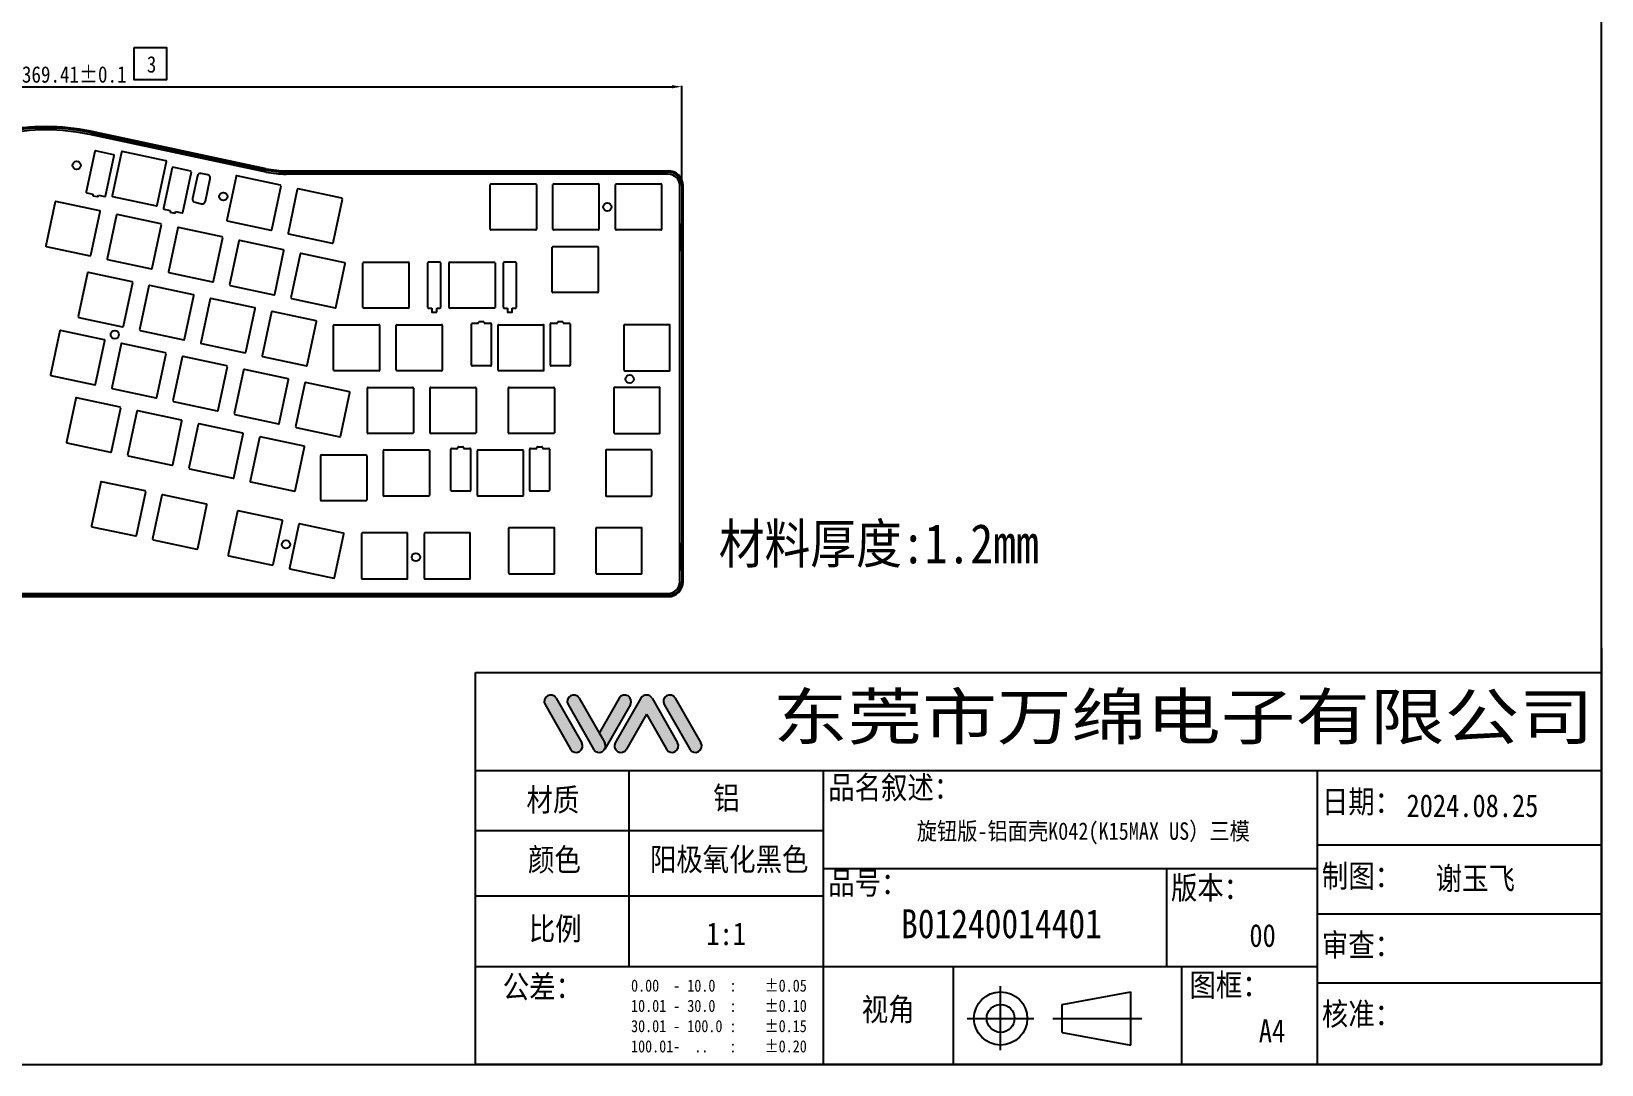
# Model space of a CAD drawing. Header units: millimetres. Extents: x 207 to 1122, y -188 to 518.
# Drawn here: x 644.2 to 1121.7, y -188.3 to 126 of the extents above; entities that cross this region are included whole.
import ezdxf

# ---------------------------------------------------------------- set-up
doc = ezdxf.new("R2010")
doc.units = ezdxf.units.MM
doc.header["$PDMODE"] = 3
doc.header["$PDSIZE"] = 8
doc.layers.get('0').update_dxf_attribs({"linetype": 'CONTINUOUS'})
doc.layers.get('Defpoints').update_dxf_attribs({"linetype": 'CONTINUOUS'})
doc.layers.add('图框', color=7, linetype='CONTINUOUS')
doc.layers.add('标注尺寸', color=2, linetype='CONTINUOUS')
doc.styles.get("Standard").update_dxf_attribs({"font": '', "width": 0.85, "height": 5})
doc.styles.get('Standard').set_extended_font_data('SimSun')
doc.dimstyles.get("Standard").update_dxf_attribs({"dimtxt": 5, "dimasz": 3, "dimexe": 0.3, "dimexo": 0.3, "dimgap": 1, "dimtad": 1, "dimzin": 1, "dimdsep": 46, "dimtxsty": 'Standard', "dimcen": 0.09, "dimclrd": 3, "dimclre": 3, "dimclrt": 3, "dimadec": 0, "dimazin": 2, "dimtp": 0.01, "dimtm": 0.01, "dimtfac": 1, "dimtofl": 0, "dimtmove": 0, "dimatfit": 3, "dimfxl": 0, "dimtolj": 1, "dimarcsym": 0})

# ---------------------------------------------------------------- blocks, each defined once
blk = doc.blocks.new('*D37')
at = {"layer": 'Defpoints', "color": 0}
for p in [(841.97, 109.19), (841.97, 79.09), (472.56, 74.29)]:
    blk.add_point(p, dxfattribs=at)
at = {"layer": '标注尺寸', "color": 3, "lineweight": -2}
for p, q in [((472.56, 74.59), (472.56, 109.49)), ((475.56, 109.19), (838.97, 109.19)), ((841.97, 79.39), (841.97, 109.49))]:
    blk.add_line(p, q, dxfattribs=at)
at = {"layer": '标注尺寸', "color": 3}
for points in [[(475.56, 109.69), (475.56, 108.69), (472.56, 109.19)], [(838.97, 109.69), (838.97, 108.69), (841.97, 109.19)]]:
    blk.add_solid(points, dxfattribs=at)
at = {"layer": '标注尺寸', "color": 3, "insert": (657.26, 112.89), "char_height": 5, "attachment_point": 5}
blk.add_mtext('\\A1;369.41%%P0.1', dxfattribs=at)
blk = doc.blocks.new('*D39')
at = {"layer": 'Defpoints', "color": 0}
for p in [(648.66, 96.64), (440.63, -45.55), (476.66, -45.55)]:
    blk.add_point(p, dxfattribs=at)
at = {"layer": '标注尺寸', "color": 3, "lineweight": -2}
for p, q in [((648.36, 96.64), (440.33, 96.64)), ((440.63, 93.64), (440.63, -42.55)), ((476.36, -45.55), (440.33, -45.55))]:
    blk.add_line(p, q, dxfattribs=at)
at = {"layer": '标注尺寸', "color": 3}
for points in [[(440.13, 93.64), (441.13, 93.64), (440.63, 96.64)], [(440.13, -42.55), (441.13, -42.55), (440.63, -45.55)]]:
    blk.add_solid(points, dxfattribs=at)
at = {"layer": '标注尺寸', "color": 3, "insert": (435.62, 25.54), "char_height": 5, "attachment_point": 5, "rotation": 90}
blk.add_mtext('\\A1;142.19{\\H0.7x;\\S+0.05^ -0.1;}', dxfattribs=at)

msp = doc.modelspace()

# ---------------------------------------------------------------- hatches: boundary and pattern name
at = {"layer": '图框'}
h = msp.add_hatch(color=252, dxfattribs=at)
h.paths.add_polyline_path([(803.773, -76.853, 1), (800.404, -78.788), (808.199, -92.36, 1), (811.568, -90.424)])
h.paths.add_polyline_path([(815.193, -92.36, 1), (818.562, -90.424), (810.766, -76.853, 1), (807.397, -78.788)])
h.paths.add_polyline_path([(831.255, -81.72), (837.366, -92.36, 1), (840.735, -90.424), (832.939, -76.853, 0.5788196), (829.57, -76.853), (821.774, -90.424, 1), (825.143, -92.36)])
h.paths.add_polyline_path([(840.015, -76.853, 1), (836.646, -78.788), (844.442, -92.36, 1), (847.811, -90.424)])
msp.add_hatch(color=1, dxfattribs=at).paths.add_polyline_path([(816.877, -87.492), (818.562, -90.424, -0.2667692), (818.562, -92.36), (826.357, -78.788, 1), (822.988, -76.853)])

# ---------------------------------------------------------------- linework, layer by layer
at = {"color": 7, "linetype": 'Continuous'}
for p, q in [((715.62, 84.25), (662.163, 95.623)), ((715.618, 83.228), (661.955, 94.645)), ((662.08, 95.232), (715.619, 83.842)), ((663.53, 89.507), (660.908, 77.183)), ((669.245, 88.496), (663.767, 89.662)), ((666.777, 75.935), (669.399, 88.259)), ((671.618, 89.318), (668.788, 76.016)), ((685.157, 86.642), (671.855, 89.472)), ((682.481, 73.102), (685.311, 86.405)), ((687.005, 84.513), (684.383, 72.189)), ((692.719, 83.502), (687.242, 84.667)), ((690.251, 70.941), (692.873, 83.265)), ((694.712, 82.056), (693.255, 75.209)), ((697.854, 82.409), (695.898, 82.826)), ((697.168, 74.377), (698.624, 81.223)), ((706.461, 81.905), (703.631, 68.603)), ((720.001, 79.229), (706.698, 82.059)), ((740.568, 82.594), (721.653, 82.594)), ((721.779, 83.194), (837.868, 83.194)), ((721.863, 83.594), (837.87, 83.594)), ((740.364, 83.07), (747.772, 83.07)), ((747.568, 82.572), (740.568, 82.572)), ((798.568, 82.594), (747.568, 82.594)), ((798.364, 83.07), (805.772, 83.07)), ((805.568, 82.572), (798.568, 82.572)), ((837.894, 82.59), (805.568, 82.594)), ((661.062, 76.946), (662.959, 76.543)), ((662.959, 76.543), (662.904, 76.197)), ((717.325, 65.689), (720.155, 78.992)), ((725.094, 77.941), (722.264, 64.639)), ((738.634, 75.265), (725.331, 78.095)), ((783.768, 65.814), (783.768, 79.414)), ((783.968, 79.614), (797.568, 79.614)), ((797.768, 79.414), (797.768, 65.814)), ((802.818, 65.814), (802.818, 79.414)), ((803.018, 79.614), (816.618, 79.614)), ((816.818, 79.414), (816.818, 65.814)), ((821.868, 65.814), (821.868, 79.414)), ((822.068, 79.614), (835.668, 79.614)), ((835.868, 79.414), (835.868, 65.814)), ((841.368, -41.451), (841.368, 79.094)), ((841.968, 79.094), (841.968, -41.451)), ((842.368, -41.451), (842.368, 79.094)), ((651.446, 74.133), (648.613, 60.81)), ((664.997, 71.455), (651.684, 74.287)), ((663.061, 76.01), (664.333, 75.739)), ((664.575, 75.893), (664.622, 76.189)), ((664.622, 76.189), (666.54, 75.781)), ((668.942, 75.778), (682.244, 72.948)), ((684.537, 71.952), (686.434, 71.548)), ((694.025, 74.023), (695.982, 73.606)), ((735.958, 61.725), (738.788, 75.027)), ((662.31, 57.917), (665.144, 71.24)), ((670.079, 70.169), (667.245, 56.846)), ((683.63, 67.49), (670.316, 70.323)), ((680.943, 53.953), (683.777, 67.276)), ((686.434, 71.548), (686.378, 71.202)), ((686.536, 71.015), (687.807, 70.745)), ((688.05, 70.899), (688.096, 71.195)), ((688.096, 71.195), (690.014, 70.787)), ((703.785, 68.365), (717.087, 65.535)), ((841.48, 67.325), (841.368, 67.325)), ((841.868, 67.187), (841.868, 59.359)), ((688.712, 66.205), (685.878, 52.882)), ((702.263, 63.526), (688.949, 66.359)), ((699.576, 49.989), (702.409, 63.312)), ((707.345, 62.241), (704.511, 48.918)), ((720.895, 59.562), (707.582, 62.395)), ((722.418, 64.401), (735.72, 61.571)), ((797.568, 65.614), (783.968, 65.614)), ((816.618, 65.614), (803.018, 65.614)), ((835.668, 65.614), (822.068, 65.614)), ((648.759, 60.596), (662.073, 57.763)), ((718.209, 46.025), (721.042, 59.348)), ((725.978, 58.276), (723.144, 44.953)), ((739.528, 55.598), (726.215, 58.43)), ((802.618, 46.764), (802.618, 60.364)), ((802.818, 60.564), (816.418, 60.564)), ((816.618, 60.364), (816.618, 46.764)), ((841.671, 59.325), (841.368, 59.325)), ((661.332, 52.553), (658.498, 39.23)), ((674.882, 49.875), (661.569, 52.707)), ((667.392, 56.632), (680.705, 53.799)), ((686.025, 52.667), (699.338, 49.835)), ((736.842, 42.061), (739.675, 55.384)), ((745.018, 42.014), (745.018, 55.614)), ((745.218, 55.814), (758.818, 55.814)), ((759.018, 55.614), (759.018, 42.014)), ((764.718, 55.614), (764.718, 42.014)), ((768.518, 55.814), (764.918, 55.814)), ((768.718, 42.014), (768.718, 55.614)), ((771.218, 42.014), (771.218, 55.614)), ((771.418, 55.814), (785.018, 55.814)), ((785.218, 55.614), (785.218, 42.014)), ((787.718, 55.614), (787.718, 42.014)), ((791.518, 55.814), (787.918, 55.814)), ((791.718, 42.014), (791.718, 55.614)), ((672.196, 36.338), (675.029, 49.661)), ((679.965, 48.589), (677.131, 35.266)), ((693.515, 45.911), (680.202, 48.743)), ((704.658, 48.703), (717.971, 45.871)), ((690.829, 32.374), (693.662, 45.697)), ((698.598, 44.625), (695.764, 31.302)), ((712.148, 41.947), (698.835, 44.779)), ((723.291, 44.739), (736.604, 41.907)), ((816.418, 46.564), (802.818, 46.564)), ((658.645, 39.016), (671.958, 36.184)), ((709.462, 28.41), (712.295, 41.732)), ((717.231, 40.661), (714.397, 27.338)), ((730.781, 37.983), (717.468, 40.815)), ((758.818, 41.814), (745.218, 41.814)), ((764.918, 41.814), (765.968, 41.814)), ((765.968, 41.814), (765.968, 40.764)), ((766.168, 40.564), (767.268, 40.564)), ((767.468, 41.814), (768.518, 41.814)), ((767.468, 40.764), (767.468, 41.814)), ((785.018, 41.814), (771.418, 41.814)), ((787.918, 41.814), (788.968, 41.814)), ((788.968, 41.814), (788.968, 40.764)), ((789.168, 40.564), (790.268, 40.564)), ((790.468, 41.814), (791.518, 41.814)), ((790.468, 40.764), (790.468, 41.814)), ((652.859, 34.88), (650.025, 21.557)), ((666.409, 32.201), (653.096, 35.034)), ((677.278, 35.052), (690.591, 32.22)), ((728.095, 24.445), (730.928, 37.768)), ((736.118, 22.964), (736.118, 36.564)), ((736.318, 36.764), (749.918, 36.764)), ((750.118, 36.564), (750.118, 22.964)), ((755.168, 22.964), (755.168, 36.564)), ((755.368, 36.764), (768.968, 36.764)), ((769.168, 36.564), (769.168, 22.964)), ((778.048, 24.457), (778.048, 37.057)), ((778.248, 37.257), (780.198, 37.257)), ((780.198, 37.257), (780.198, 37.557)), ((780.398, 37.757), (781.698, 37.757)), ((781.898, 37.557), (781.898, 37.257)), ((781.898, 37.257), (783.848, 37.257)), ((784.048, 37.057), (784.048, 24.457)), ((786.098, 36.564), (786.098, 22.964)), ((786.298, 36.764), (799.898, 36.764)), ((800.098, 22.964), (800.098, 36.564)), ((802.048, 24.457), (802.048, 37.057)), ((802.248, 37.257), (804.198, 37.257)), ((804.198, 37.257), (804.198, 37.557)), ((804.398, 37.757), (805.698, 37.757)), ((805.898, 37.557), (805.898, 37.257)), ((805.898, 37.257), (807.848, 37.257)), ((808.048, 37.057), (808.048, 24.457)), ((824.368, 36.564), (824.368, 22.964)), ((838.168, 36.764), (824.568, 36.764)), ((838.368, 22.964), (838.368, 36.564)), ((663.722, 18.664), (666.556, 31.987)), ((671.492, 30.916), (668.658, 17.593)), ((685.042, 28.237), (671.729, 31.07)), ((695.911, 31.088), (709.224, 28.256)), ((682.355, 14.7), (685.189, 28.023)), ((690.125, 26.951), (687.291, 13.628)), ((703.675, 24.273), (690.362, 27.105)), ((700.988, 10.736), (703.822, 24.059)), ((714.544, 27.124), (727.857, 24.291)), ((783.848, 24.257), (778.248, 24.257)), ((807.848, 24.257), (802.248, 24.257)), ((650.172, 21.343), (663.485, 18.51)), ((708.758, 22.987), (705.924, 9.664)), ((722.308, 20.309), (708.995, 23.141)), ((719.621, 6.772), (722.455, 20.095)), ((740.941, 16.345), (727.628, 19.177)), ((749.918, 22.764), (736.318, 22.764)), ((768.968, 22.764), (755.368, 22.764)), ((799.898, 22.764), (786.298, 22.764)), ((824.568, 22.764), (838.168, 22.764)), ((657.698, 14.374), (654.864, 1.051)), ((671.248, 11.696), (657.935, 14.528)), ((668.805, 17.378), (682.118, 14.546)), ((727.391, 19.023), (724.557, 5.7)), ((738.254, 2.808), (741.088, 16.13)), ((746.418, 3.914), (746.418, 17.514)), ((746.618, 17.714), (760.218, 17.714)), ((760.418, 17.514), (760.418, 3.914)), ((765.468, 3.914), (765.468, 17.514)), ((765.668, 17.714), (779.268, 17.714)), ((779.468, 17.514), (779.468, 3.914)), ((789.268, 3.914), (789.268, 17.514)), ((789.468, 17.714), (803.068, 17.714)), ((803.268, 17.514), (803.268, 3.914)), ((821.368, 17.514), (821.368, 3.914)), ((835.168, 17.714), (821.568, 17.714)), ((835.368, 3.914), (835.368, 17.514)), ((668.561, -1.842), (671.395, 11.481)), ((676.331, 10.41), (673.497, -2.913)), ((689.881, 7.731), (676.568, 10.564)), ((687.438, 13.414), (700.751, 10.582)), ((687.194, -5.806), (690.028, 7.517)), ((694.964, 6.446), (692.13, -6.877)), ((708.514, 3.767), (695.201, 6.6)), ((706.071, 9.45), (719.384, 6.618)), ((724.704, 5.486), (738.017, 2.654)), ((655.011, 0.837), (668.324, -1.996)), ((705.827, -9.77), (708.661, 3.553)), ((713.597, 2.481), (710.763, -10.841)), ((727.147, -0.197), (713.834, 2.635)), ((760.218, 3.714), (746.618, 3.714)), ((779.268, 3.714), (765.668, 3.714)), ((803.068, 3.714), (789.468, 3.714)), ((821.568, 3.714), (835.168, 3.714)), ((673.644, -3.127), (686.957, -5.96)), ((724.46, -13.734), (727.294, -0.411)), ((732.218, -16.606), (732.218, -3.006)), ((732.418, -2.806), (746.018, -2.806)), ((746.218, -3.006), (746.218, -16.606)), ((751.268, -15.136), (751.268, -1.536)), ((751.468, -1.336), (765.068, -1.336)), ((765.268, -1.536), (765.268, -15.136)), ((771.768, -13.643), (771.768, -1.043)), ((771.968, -0.843), (773.918, -0.843)), ((773.918, -0.843), (773.918, -0.543)), ((774.118, -0.343), (775.418, -0.343)), ((775.618, -0.543), (775.618, -0.843)), ((775.618, -0.843), (777.568, -0.843)), ((777.768, -1.043), (777.768, -13.643)), ((779.818, -1.536), (779.818, -15.136)), ((780.018, -1.336), (793.618, -1.336)), ((793.818, -15.136), (793.818, -1.536)), ((795.768, -13.643), (795.768, -1.043)), ((795.968, -0.843), (797.918, -0.843)), ((797.918, -0.843), (797.918, -0.543)), ((798.118, -0.343), (799.418, -0.343)), ((799.618, -0.543), (799.618, -0.843)), ((799.618, -0.843), (801.568, -0.843)), ((801.768, -1.043), (801.768, -13.643)), ((818.864, -1.536), (818.864, -15.136)), ((832.664, -1.336), (819.064, -1.336)), ((832.864, -15.136), (832.864, -1.536)), ((692.277, -7.092), (705.59, -9.924)), ((665.303, -11.128), (662.473, -24.43)), ((678.843, -13.804), (665.541, -10.974)), ((676.167, -27.344), (678.997, -14.041)), ((710.91, -11.056), (724.223, -13.888)), ((777.568, -13.843), (771.968, -13.843)), ((801.568, -13.843), (795.968, -13.843)), ((683.936, -15.092), (681.106, -28.394)), ((697.476, -17.768), (684.174, -14.938)), ((694.8, -31.308), (697.63, -18.005)), ((746.018, -16.806), (732.418, -16.806)), ((765.068, -15.336), (751.468, -15.336)), ((793.618, -15.336), (780.018, -15.336)), ((819.064, -15.336), (832.664, -15.336)), ((706.898, -19.977), (704.067, -33.279)), ((720.437, -22.653), (707.135, -19.823)), ((717.761, -36.193), (720.591, -22.89)), ((739.07, -26.617), (725.768, -23.787)), ((662.627, -24.668), (675.93, -27.498)), ((681.26, -28.632), (694.563, -31.462)), ((725.531, -23.941), (722.7, -37.244)), ((736.394, -40.157), (739.224, -26.855)), ((744.62, -26.751), (744.62, -40.351)), ((758.62, -26.551), (744.82, -26.551)), ((758.62, -40.351), (758.62, -26.551)), ((763.67, -26.751), (763.67, -40.351)), ((777.47, -26.551), (763.87, -26.551)), ((777.67, -40.351), (777.67, -26.751)), ((789.319, -25.206), (789.319, -38.806)), ((803.119, -25.006), (789.519, -25.006)), ((803.319, -39.006), (803.319, -25.206)), ((815.864, -25.206), (815.864, -38.806)), ((829.664, -25.006), (816.064, -25.006)), ((829.864, -38.806), (829.864, -25.206)), ((841.368, -29.83), (841.628, -29.83)), ((841.868, -29.878), (841.868, -37.829)), ((704.221, -33.517), (717.524, -36.347)), ((722.854, -37.481), (736.157, -40.311)), ((841.859, -37.83), (841.368, -37.83)), ((744.82, -40.551), (758.42, -40.551)), ((763.87, -40.551), (777.47, -40.551)), ((789.519, -39.006), (803.319, -39.006)), ((816.064, -39.006), (829.664, -39.006)), ((837.868, -45.551), (476.659, -45.551)), ((476.659, -45.951), (837.868, -45.951)), ((476.682, -44.955), (728.459, -44.951)), ((656.459, -44.967), (656.459, -45.095)), ((664.333, -45.475), (656.584, -45.475)), ((656.959, -44.973), (663.959, -44.973)), ((664.459, -44.959), (664.459, -45.095)), ((720.459, -44.967), (720.459, -45.095)), ((728.333, -45.475), (720.584, -45.475)), ((720.959, -44.973), (727.959, -44.973)), ((728.459, -44.959), (728.459, -45.095)), ((804.475, -44.951), (837.868, -44.951)), ((804.584, -45.475), (812.333, -45.475))]:
    msp.add_line(p, q, dxfattribs=at)
for centre in [(657.976, 85.268), (702.601, 75.774), (819.343, 72.614), (669.591, 33.772), (826.168, 20.239), (721.646, -30.067), (761.145, -33.951)]:
    msp.add_circle(centre, 1.25, dxfattribs=at)
for centre, radius, start, end in [((648.637, 32.046), 65, 77.98941, 101.93), ((648.637, 32.046), 64.6, 77.98941, 101.93), ((648.637, 32.046), 64, 77.98941, 101.93), ((663.726, 89.466), 0.2, 77.98941, 167.98941), ((669.203, 88.301), 0.2, 347.98941, 77.98941), ((671.813, 89.276), 0.2, 77.98941, 167.98941), ((685.116, 86.446), 0.2, 347.98941, 77.98941), ((686.707, 89.015), 1.097, 142.69939, 149.45922), ((687.2, 84.472), 0.2, 77.98941, 167.98941), ((692.678, 83.306), 0.2, 347.98941, 77.98941), ((695.69, 81.848), 1, 77.98941, 167.98941), ((697.646, 81.431), 1, 347.98941, 77.98941), ((706.657, 81.863), 0.2, 77.98941, 167.98941), ((721.652, 111.594), 29, 257.98941, 270.00004), ((721.779, 112.794), 29.6, 257.98941, 270.00004), ((721.863, 113.594), 30, 257.98941, 270.00004), ((837.868, 79.094), 4.5, 0, 90.00004), ((837.868, 79.094), 4.1, 0, 90.00004), ((837.868, 79.094), 3.5, 0, 89.99984), ((661.104, 77.142), 0.2, 167.98941, 257.98941), ((719.959, 79.033), 0.2, 347.98941, 77.98941), ((725.29, 77.899), 0.2, 77.98941, 167.98941), ((783.968, 79.414), 0.2, 90, 180), ((797.568, 79.414), 0.2, 0, 90), ((803.018, 79.414), 0.2, 90, 180), ((816.618, 79.414), 0.2, 0, 90), ((822.068, 79.414), 0.2, 90, 180), ((835.668, 79.414), 0.2, 0, 90), ((651.642, 74.091), 0.2, 77.98941, 167.98941), ((663.103, 76.205), 0.2, 167.67119, 257.98941), ((664.374, 75.935), 0.2, 257.98941, 348.29184), ((666.581, 75.976), 0.2, 257.98941, 347.98941), ((668.983, 75.974), 0.2, 167.98941, 257.98941), ((682.286, 73.144), 0.2, 257.98941, 347.98941), ((684.578, 72.147), 0.2, 167.98941, 257.98941), ((694.234, 75.001), 1, 167.98941, 257.98941), ((696.19, 74.585), 1, 257.98941, 347.98941), ((738.592, 75.069), 0.2, 347.98941, 77.98941), ((664.944, 71.261), 0.2, 354.51672, 76.54004), ((670.275, 70.127), 0.2, 77.98941, 167.98941), ((683.577, 67.297), 0.2, 354.51672, 76.54004), ((686.577, 71.211), 0.2, 167.67119, 257.98941), ((687.849, 70.941), 0.2, 257.98941, 348.29184), ((690.056, 70.982), 0.2, 257.98941, 347.98941), ((703.827, 68.561), 0.2, 167.98941, 257.98941), ((688.908, 66.163), 0.2, 77.98941, 167.98941), ((702.21, 63.333), 0.2, 354.51672, 76.54004), ((707.541, 62.199), 0.2, 77.98941, 167.98941), ((717.129, 65.731), 0.2, 257.98941, 347.98941), ((722.46, 64.597), 0.2, 167.98941, 257.98941), ((783.968, 65.814), 0.2, 180, 270), ((797.568, 65.814), 0.2, 270, 0), ((803.018, 65.814), 0.2, 180, 270), ((816.618, 65.814), 0.2, 270, 0), ((822.068, 65.814), 0.2, 180, 270), ((835.668, 65.814), 0.2, 270, 0), ((648.812, 60.789), 0.2, 174.51672, 256.54014), ((662.114, 57.959), 0.2, 257.98941, 347.98941), ((720.843, 59.369), 0.2, 354.51672, 76.54004), ((726.174, 58.235), 0.2, 77.98941, 167.98941), ((735.762, 61.767), 0.2, 257.98941, 347.98941), ((802.818, 60.364), 0.2, 90, 180), ((816.418, 60.364), 0.2, 0, 90), ((661.528, 52.512), 0.2, 77.98941, 167.98941), ((667.445, 56.825), 0.2, 174.51672, 256.54014), ((680.747, 53.995), 0.2, 257.98941, 347.98941), ((686.078, 52.861), 0.2, 174.51672, 256.54014), ((739.476, 55.405), 0.2, 354.51672, 76.54004), ((745.218, 55.614), 0.2, 90, 180), ((758.818, 55.614), 0.2, 0, 90), ((764.918, 55.614), 0.2, 90, 180), ((768.518, 55.614), 0.2, 0, 90), ((771.418, 55.614), 0.2, 90, 180), ((785.018, 55.614), 0.2, 0, 90), ((787.918, 55.614), 0.2, 90, 180), ((791.518, 55.614), 0.2, 0, 90), ((674.83, 49.682), 0.2, 354.51672, 76.54004), ((680.161, 48.548), 0.2, 77.98941, 167.98941), ((699.38, 50.031), 0.2, 257.98941, 347.98941), ((704.711, 48.897), 0.2, 174.51672, 256.54014), ((693.463, 45.718), 0.2, 354.51672, 76.54004), ((698.794, 44.583), 0.2, 77.98941, 167.98941), ((718.013, 46.067), 0.2, 257.98941, 347.98941), ((723.344, 44.932), 0.2, 174.51672, 256.54014), ((802.818, 46.764), 0.2, 180, 270), ((816.418, 46.764), 0.2, 270, 0), ((658.698, 39.21), 0.2, 174.51672, 256.54014), ((712.096, 41.753), 0.2, 354.51672, 76.54004), ((717.427, 40.619), 0.2, 77.98941, 167.98941), ((736.646, 42.102), 0.2, 257.98941, 347.98941), ((745.218, 42.014), 0.2, 180, 270), ((758.818, 42.014), 0.2, 270, 0), ((764.918, 42.014), 0.2, 180, 270), ((766.168, 40.764), 0.2, 180, 270), ((767.268, 40.764), 0.2, 270, 0), ((768.518, 42.014), 0.2, 270, 0), ((771.418, 42.014), 0.2, 180, 270), ((785.018, 42.014), 0.2, 270, 0), ((787.918, 42.014), 0.2, 180, 270), ((789.168, 40.764), 0.2, 180, 270), ((790.268, 40.764), 0.2, 270, 0), ((791.518, 42.014), 0.2, 270, 0), ((653.055, 34.838), 0.2, 77.98941, 167.98941), ((672, 36.379), 0.2, 257.98941, 347.98941), ((677.331, 35.245), 0.2, 174.51672, 256.54014), ((730.729, 37.789), 0.2, 354.51672, 76.54004), ((736.318, 36.564), 0.2, 90, 180), ((749.918, 36.564), 0.2, 0, 90), ((755.368, 36.564), 0.2, 90, 180), ((768.968, 36.564), 0.2, 0, 90), ((778.248, 37.057), 0.2, 90, 180), ((780.398, 37.557), 0.2, 90, 180), ((781.698, 37.557), 0.2, 0, 90), ((783.848, 37.057), 0.2, 0, 90), ((786.298, 36.564), 0.2, 90, 180), ((799.898, 36.564), 0.2, 0, 90), ((802.248, 37.057), 0.2, 90, 180), ((804.398, 37.557), 0.2, 90, 180), ((805.698, 37.557), 0.2, 0, 90), ((807.848, 37.057), 0.2, 0, 90), ((824.568, 36.564), 0.2, 90, 180), ((838.168, 36.564), 0.2, 0, 90), ((666.357, 32.008), 0.2, 354.51672, 76.54004), ((671.687, 30.874), 0.2, 77.98941, 167.98941), ((690.633, 32.415), 0.2, 257.98941, 347.98941), ((695.964, 31.281), 0.2, 174.51672, 256.54014), ((684.99, 28.044), 0.2, 354.51672, 76.54004), ((690.32, 26.91), 0.2, 77.98941, 167.98941), ((703.623, 24.08), 0.2, 354.51672, 76.54004), ((709.266, 28.451), 0.2, 257.98941, 347.98941), ((714.597, 27.317), 0.2, 174.51672, 256.54014), ((727.899, 24.487), 0.2, 257.98941, 347.98941), ((778.248, 24.457), 0.2, 180, 270), ((783.848, 24.457), 0.2, 270, 0), ((802.248, 24.457), 0.2, 180, 270), ((807.848, 24.457), 0.2, 270, 0), ((650.224, 21.536), 0.2, 174.51672, 256.54004), ((708.953, 22.946), 0.2, 77.98941, 167.98941), ((722.256, 20.116), 0.2, 354.51672, 76.54004), ((727.586, 18.981), 0.2, 77.98941, 167.98941), ((736.318, 22.964), 0.2, 180, 270), ((749.918, 22.964), 0.2, 270, 0), ((755.368, 22.964), 0.2, 180, 270), ((768.968, 22.964), 0.2, 270, 0), ((786.298, 22.964), 0.2, 180, 270), ((799.898, 22.964), 0.2, 270, 0), ((824.568, 22.964), 0.2, 180, 270), ((838.168, 22.964), 0.2, 270, 0), ((657.893, 14.332), 0.2, 77.98941, 167.98941), ((663.527, 18.706), 0.2, 257.98941, 347.98941), ((668.857, 17.572), 0.2, 174.51672, 256.54004), ((682.16, 14.742), 0.2, 257.98941, 347.98941), ((740.889, 16.151), 0.2, 354.51672, 76.54004), ((746.618, 17.514), 0.2, 90, 180), ((760.218, 17.514), 0.2, 0, 90), ((765.668, 17.514), 0.2, 90, 180), ((779.268, 17.514), 0.2, 0, 90), ((789.468, 17.514), 0.2, 90, 180), ((803.068, 17.514), 0.2, 0, 90), ((821.568, 17.514), 0.2, 90, 180), ((835.168, 17.514), 0.2, 0, 90), ((671.196, 11.502), 0.2, 354.51672, 76.54004), ((676.526, 10.368), 0.2, 77.98941, 167.98941), ((687.49, 13.608), 0.2, 174.51672, 256.54004), ((700.793, 10.777), 0.2, 257.98941, 347.98941), ((706.123, 9.643), 0.2, 174.51672, 256.54004), ((689.829, 7.538), 0.2, 354.51672, 76.54004), ((695.159, 6.404), 0.2, 77.98941, 167.98941), ((719.426, 6.813), 0.2, 257.98941, 347.98941), ((724.756, 5.679), 0.2, 174.51672, 256.54004), ((655.063, 1.03), 0.2, 174.51672, 256.54004), ((708.462, 3.574), 0.2, 354.51672, 76.54004), ((713.792, 2.44), 0.2, 77.98941, 167.98941), ((738.059, 2.849), 0.2, 257.98941, 347.98941), ((746.618, 3.914), 0.2, 180, 270), ((760.218, 3.914), 0.2, 270, 0), ((765.668, 3.914), 0.2, 180, 270), ((779.268, 3.914), 0.2, 270, 0), ((789.468, 3.914), 0.2, 180, 270), ((803.068, 3.914), 0.2, 270, 0), ((821.568, 3.914), 0.2, 180, 270), ((835.168, 3.914), 0.2, 270, 0), ((668.366, -1.8), 0.2, 257.98941, 347.98941), ((673.696, -2.934), 0.2, 174.51672, 256.54004), ((727.095, -0.39), 0.2, 354.51672, 76.54004), ((732.418, -3.006), 0.2, 90, 180), ((746.018, -3.006), 0.2, 0, 90), ((751.468, -1.536), 0.2, 90, 180), ((765.068, -1.536), 0.2, 0, 90), ((771.968, -1.043), 0.2, 90, 180), ((774.118, -0.543), 0.2, 90, 180), ((775.418, -0.543), 0.2, 0, 90), ((777.568, -1.043), 0.2, 0, 90), ((780.018, -1.536), 0.2, 90, 180), ((793.618, -1.536), 0.2, 0, 90), ((795.968, -1.043), 0.2, 90, 180), ((798.118, -0.543), 0.2, 90, 180), ((799.418, -0.543), 0.2, 0, 90), ((801.568, -1.043), 0.2, 0, 90), ((819.064, -1.536), 0.2, 90, 180), ((832.664, -1.536), 0.2, 0, 90), ((686.999, -5.764), 0.2, 257.98941, 347.98941), ((692.329, -6.898), 0.2, 174.51672, 256.54004), ((665.499, -11.17), 0.2, 77.98941, 167.98941), ((678.801, -14), 0.2, 347.98941, 77.98941), ((705.632, -9.728), 0.2, 257.98941, 347.98941), ((710.962, -10.862), 0.2, 174.51672, 256.54004), ((724.265, -13.692), 0.2, 257.98941, 347.98941), ((771.968, -13.643), 0.2, 180, 270), ((777.568, -13.643), 0.2, 270, 0), ((795.968, -13.643), 0.2, 180, 270), ((801.568, -13.643), 0.2, 270, 0), ((684.132, -15.134), 0.2, 77.98941, 167.98941), ((697.434, -17.964), 0.2, 347.98941, 77.98941), ((732.418, -16.606), 0.2, 180, 270), ((746.018, -16.606), 0.2, 270, 0), ((751.468, -15.136), 0.2, 180, 270), ((765.068, -15.136), 0.2, 270, 0), ((780.018, -15.136), 0.2, 180, 270), ((793.618, -15.136), 0.2, 270, 0), ((819.064, -15.136), 0.2, 180, 270), ((832.664, -15.136), 0.2, 270, 0), ((707.093, -20.019), 0.2, 77.98941, 167.98941), ((720.395, -22.849), 0.2, 347.98941, 77.98941), ((725.726, -23.983), 0.2, 77.98941, 167.98941), ((662.669, -24.472), 0.2, 167.98941, 257.98941), ((675.971, -27.302), 0.2, 257.98941, 347.98941), ((681.302, -28.436), 0.2, 167.98941, 257.98941), ((739.028, -26.813), 0.2, 347.98941, 77.98941), ((744.82, -26.751), 0.2, 90, 180), ((763.87, -26.751), 0.2, 90, 180), ((777.47, -26.751), 0.2, 0, 90), ((789.519, -25.206), 0.2, 90, 180), ((803.119, -25.206), 0.2, 0, 90), ((816.064, -25.206), 0.2, 90, 180), ((829.664, -25.206), 0.2, 0, 90), ((694.604, -31.266), 0.2, 257.98941, 347.98941), ((704.263, -33.321), 0.2, 167.98941, 257.98941), ((717.565, -36.151), 0.2, 257.98941, 347.98941), ((722.896, -37.285), 0.2, 167.98941, 257.98941), ((736.198, -40.115), 0.2, 257.98941, 347.98941), ((744.82, -40.351), 0.2, 180, 270), ((758.42, -40.351), 0.2, 270, 0), ((763.87, -40.351), 0.2, 180, 270), ((777.47, -40.351), 0.2, 270, 0), ((789.519, -38.806), 0.2, 180, 270), ((816.064, -38.806), 0.2, 180, 270), ((829.664, -38.806), 0.2, 270, 0), ((837.868, -41.451), 4.5, 270, 0), ((837.868, -41.451), 4.1, 270, 0), ((837.868, -41.451), 3.5, 270, 0), ((805.118, -45.095), 0.66, 167.31167, 180.02211), ((811.799, -45.095), 0.66, 359.97741, 12.68778)]:
    msp.add_arc(centre, radius, start, end, dxfattribs=at)
for centre, major_axis, ratio, start_param, end_param in [((841.491, 66.825), (0.557, -0.052), 0.8924549, 0.9142152, 1.6750742), ((656.959, -45.095), (0, 0.573), 0.8733111, -4.712389, -3.9874503), ((663.959, -45.095), (0, 0.573), 0.8733111, -2.295735, -1.5707963), ((720.959, -45.095), (0, 0.573), 0.8733111, -4.712389, -3.9874503), ((727.959, -45.095), (0, 0.573), 0.8733111, -2.295735, -1.5707963)]:
    msp.add_ellipse(centre, major_axis=major_axis, ratio=ratio, start_param=start_param, end_param=end_param, dxfattribs=at)
for points, knots in [([(686.568, 90.015), (686.499, 90.03), (686.216, 90.016), (685.96, 89.844), (685.834, 89.68)], [0, 0, 0, 0, 0.2529236, 1, 1, 1, 1]), ([(740.364, 83.07), (740.277, 83.027), (740.125, 82.885), (740.073, 82.687), (740.071, 82.59)], [0, 0, 0, 0, 0.4998278, 1, 1, 1, 1]), ([(747.772, 83.07), (747.86, 83.027), (748.013, 82.883), (748.064, 82.684), (748.067, 82.586)], [0, 0, 0, 0, 0.4995917, 1, 1, 1, 1]), ([(798.364, 83.07), (798.276, 83.027), (798.124, 82.883), (798.072, 82.684), (798.07, 82.586)], [0, 0, 0, 0, 0.4997227, 1, 1, 1, 1]), ([(805.772, 83.07), (805.86, 83.027), (806.011, 82.885), (806.064, 82.687), (806.066, 82.59)], [0, 0, 0, 0, 0.4996967, 1, 1, 1, 1])]:
    msp.add_open_spline(points, degree=3, knots=knots, dxfattribs=at)
for points in [[(693.407, 88.354), (693.312, 88.487), (693.173, 88.61), (693.013, 88.644)], [(693.569, 87.912), (693.551, 88.068), (693.498, 88.226), (693.407, 88.354)], [(841.868, 59.359), (841.805, 59.337), (841.738, 59.325), (841.671, 59.325)], [(841.864, -29.876), (841.79, -29.845), (841.708, -29.83), (841.628, -29.83)], [(728.459, -44.959), (753.797, -44.959), (779.136, -44.95), (804.475, -44.95)], [(804.459, -45.095), (804.459, -45.174), (804.473, -45.255), (804.502, -45.328)], [(804.502, -45.328), (804.522, -45.381), (804.55, -45.431), (804.584, -45.475)], [(812.415, -45.329), (812.395, -45.381), (812.367, -45.431), (812.333, -45.475)], [(812.459, -45.095), (812.459, -45.174), (812.444, -45.255), (812.415, -45.329)]]:
    msp.add_open_spline(points, degree=3, dxfattribs=at)
at = {"layer": '图框'}
for p, q in [((1121.67, -61.512), (1121.67, -188.328)), ((779.279, -188.328), (779.279, -69.047)), ((779.279, -69.047), (1121.67, -69.047)), ((800.404, -78.788), (808.199, -92.36)), ((803.773, -76.853), (811.568, -90.424)), ((807.397, -78.788), (815.193, -92.36)), ((810.766, -76.853), (818.562, -90.424)), ((822.988, -76.853), (816.877, -87.492)), ((826.357, -78.788), (818.562, -92.36)), ((829.57, -76.853), (821.774, -90.424)), ((832.939, -76.853), (840.735, -90.424)), ((836.646, -78.788), (844.442, -92.36)), ((840.015, -76.853), (847.811, -90.424)), ((831.255, -81.72), (825.143, -92.36)), ((831.255, -81.72), (837.366, -92.36)), ((779.279, -98.867), (1121.67, -98.867)), ((826.007, -158.508), (826.007, -98.867)), ((885.133, -188.328), (885.133, -98.867)), ((1035.243, -188.328), (1035.243, -98.867)), ((779.279, -117.119), (885.133, -117.119)), ((1035.243, -121.477), (1121.67, -121.477)), ((885.133, -128.687), (1035.243, -128.687)), ((989.342, -128.687), (989.342, -158.508)), ((779.279, -137.015), (885.133, -137.015)), ((1035.243, -142.467), (1121.67, -142.467)), ((779.279, -158.508), (1035.243, -158.508)), ((924.491, -158.508), (924.491, -188.328)), ((993.905, -158.508), (993.905, -188.328)), ((938.931, -183.932), (938.931, -164.434)), ((957.664, -170.037), (978.517, -166.175)), ((978.517, -182.368), (978.517, -166.175)), ((1035.243, -163.458), (1121.67, -163.458)), ((957.664, -178.507), (957.664, -170.037)), ((928.778, -174.272), (949.034, -174.272)), ((954.781, -174.272), (981.915, -174.272)), ((957.664, -178.507), (978.517, -182.368)), ((1121.67, -188.328), (779.279, -188.328))]:
    msp.add_line(p, q, dxfattribs=at)
msp.add_lwpolyline([(206.91, -188.328), (1121.67, -188.328), (1121.67, 458.472), (206.91, 458.472)], close=True, dxfattribs=at)
for radius in [8.097, 4.235]:
    msp.add_circle((938.931, -174.272), radius, dxfattribs=at)
for centre, start, end in [((802.088, -77.82), 29.8738, 209.8738), ((809.081, -77.82), 29.8738, 209.8738), ((824.673, -77.82), 330.1262, 150.1262), ((831.255, -77.82), 29.8738, 150.1262), ((838.33, -77.82), 29.8738, 209.8738), ((809.884, -91.392), 209.8738, 29.8738), ((816.877, -91.392), 209.8738, 29.8738), ((823.459, -91.392), 150.1262, 330.1262), ((839.05, -91.392), 209.8738, 29.8738), ((846.126, -91.392), 209.8738, 29.8738)]:
    msp.add_arc(centre, 1.943, start, end, dxfattribs=at)
at = {"layer": '标注尺寸', "color": 1}
msp.add_lwpolyline([(675.492, 121.12), (685.292, 121.12), (685.292, 111.32), (675.492, 111.32)], close=True, dxfattribs=at)

# ---------------------------------------------------------------- texts
at = {"layer": '图框', "insert": (869.747, -75.561), "char_height": 13.86, "width": 272.46175, "attachment_point": 1}
msp.add_mtext('{\\fMicrosoft YaHei|b0|i0|c134|p34;\\W1.2;东莞市万绵电子有限公司}', dxfattribs=at)
at = {"layer": '图框', "lineweight": 0, "attachment_point": 1}
for s, insert, char_height, width in [('{\\fSimSun|b0|i0|c134|p54;\\C4;品名叙述：}', (886.509, -100.542), 6.93, 69.55784), ('{\\fSimSun|b0|i0|c134|p54;\\C4;材质}', (794.754, -104.284), 6.93, 69.55784), ('{\\fSimSun|b0|i0|c134|p54;\\C4;铝}', (851.562, -103.741), 6.93, 69.55784), ('{\\fSimSun|b0|i0|c134|p54;\\C4;日期：}', (1036.619, -104.858), 6.93, 69.55784), ('{\\C4;2024.08.25}', (1062.369, -106.078), 6.93, 69.55784), ('{\\C4;旋钮版-铝面壳K042(K15MAX US）三模}', (913.449, -114.636), 5.3, 110.01958), ('{\\fSimSun|b0|i0|c134|p54;\\C4;颜色}', (795.238, -122.497), 6.93, 69.55784), ('{\\fSimSun|b0|i0|c134|p54;\\C4;阳极氧化黑色}', (832.298, -122.408), 6.93, 69.55784), ('{\\fSimSun|b0|i0|c134|p54;\\C4;制图：}', (1036.619, -127.468), 6.93, 69.55784), ('{\\fSimSun|b0|i0|c134|p54;\\C4;谢玉飞}', (1071.219, -128.202), 6.93, 69.55784), ('{\\fSimSun|b0|i0|c134|p54;\\C4;品号：}', (886.509, -129.59), 6.93, 69.55784), ('{\\fSimSun|b0|i0|c134|p54;\\C4;版本：}', (990.717, -131.067), 6.93, 69.55784), ('{\\fSimSun|b0|i0|c134|p54;\\C4;比例}', (795.48, -143.535), 6.93, 69.55784), ('{\\fSimSun|b0|i0|c134|p54;\\C4;1:1}', (849.465, -145.053), 6.93, 69.55784), ('{\\fSimSun|b0|i0|c134|p54;\\C4;00}', (1014.586, -145.571), 6.93, 69.55784), ('{\\fSimSun|b0|i0|c134|p54;\\C4;审查：}', (1036.619, -148.459), 6.93, 69.55784), ('{\\fSimSun|b0|i0|c134|p54;\\C4;公差：}', (787.551, -161.175), 6.93, 69.55784), ('{\\fSimSun|b0|i0|c134|p54;\\C4;图框：}', (996.38, -160.656), 6.93, 69.55784), ('{\\fSimSun|b0|i0|c134|p54;\\C4;视角}', (896.723, -168.07), 6.93, 69.55784), ('{\\fSimSun|b0|i0|c134|p54;\\C4;核准：}', (1036.619, -169.45), 6.93, 69.55784), ('{\\fSimSun|b0|i0|c134|p54;\\C4;A4}', (1017.448, -174.591), 6.93, 69.55784)]:
    msp.add_mtext(s, dxfattribs=dict(at, insert=insert, char_height=char_height, width=width))
at = {"layer": '图框', "color": 4, "insert": (826.571, -162.435), "char_height": 3.696, "width": 70.15166, "attachment_point": 1}
msp.add_mtext('{\\fSimSun|b0|i0|c134|p2;0.00  - 10.0  :    %%P0.05\\P10.01 - 30.0  :    %%P0.10\\P30.01 - 100.0 :    %%P0.15\\P100.01-  ..   :    %%P0.20}', dxfattribs=at)
at = {"layer": '标注尺寸', "color": 1, "insert": (679.332, 118.497), "char_height": 5, "width": 5.95188, "attachment_point": 1}
msp.add_mtext('3', dxfattribs=at)
at = {"layer": '标注尺寸', "attachment_point": 1}
for s, insert, char_height, width in [('材料厚度:1.2mm', (853.25, -23.832), 12, 136.69453), ('{\\C4;B01240014401}', (908.672, -141.059), 8.8, 49.31071)]:
    msp.add_mtext(s, dxfattribs=dict(at, insert=insert, char_height=char_height, width=width))

# ---------------------------------------------------------------- dimensions: what is measured, and where the dimension line sits
at = {"layer": '标注尺寸', "color": 1}
dim = msp.add_linear_dim(base=(841.968, 109.189), p1=(472.559, 74.294), p2=(841.968, 79.094), text='<>%%P0.1', dimstyle='Standard', dxfattribs=at)
dim.commit()
dim.dimension.update_dxf_attribs({"geometry": '*D37', "text_midpoint": (657.263, 109.189), "dimtype": 160})
dim = msp.add_linear_dim(base=(440.626, -45.551), p1=(648.656, 96.635), p2=(476.659, -45.551), angle=90, text='<>{\\H0.7x;\\S+0.05^ -0.1;}', dimstyle='Standard', dxfattribs=at)
dim.commit()
dim.dimension.update_dxf_attribs({"geometry": '*D39', "text_midpoint": (435.621, 25.542)})

doc.saveas('drawing.dxf')
